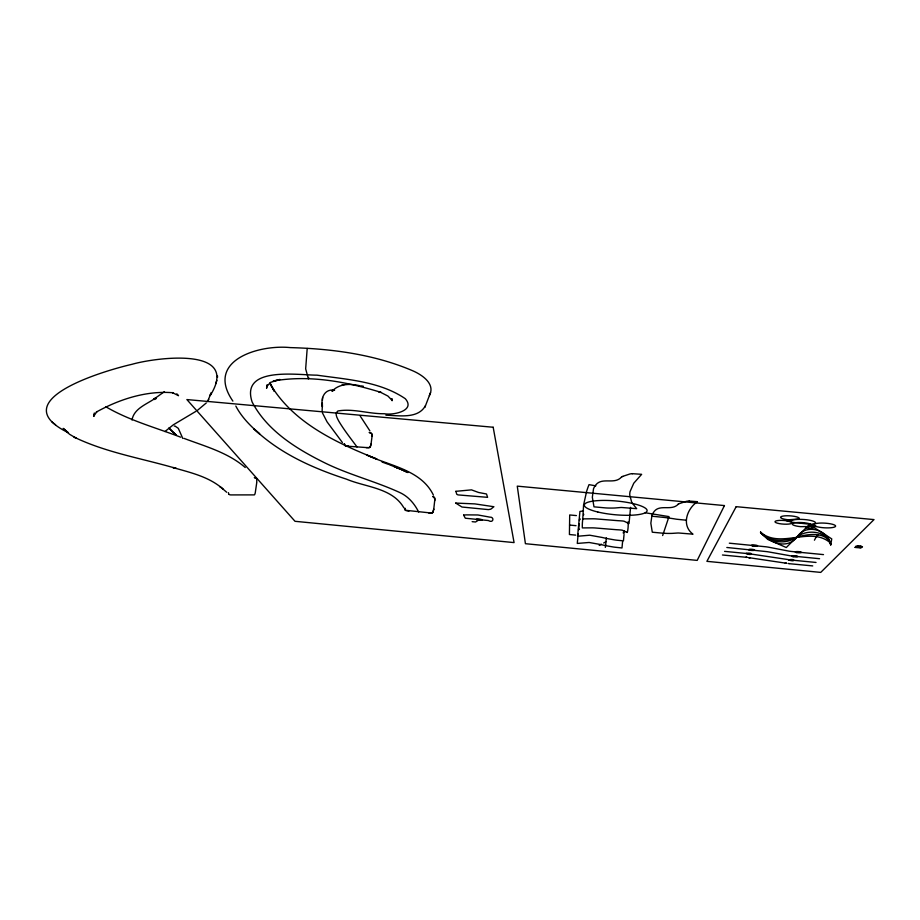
<?xml version="1.0" encoding="UTF-8"?>
<svg xmlns="http://www.w3.org/2000/svg" width="920" height="920" viewBox="0 0 920 920"><rect width="100%" height="100%" fill="white"/><g stroke="black" fill="none" stroke-linecap="round" stroke-linejoin="round"><path stroke-width="1.38" d="M404.995 508.426L405.593 510.45L408.974 511.14M830.748 544.801C827.827 531.219 807.967 528.896 797.801 536.348C786.37 545.18 769.879 543.018 760.529 532.22C780.47 549.366 810.474 525.757 830.208 542.754L830.748 544.801L831.737 538.89L809.347 524.561L786.278 547.526L767.694 539.373L760.529 532.22C770.097 543.145 785.818 541.27 798.1 536.9C808.427 533.761 827.275 531.507 830.748 544.801C828.92 530.368 806.759 523.066 797.697 536.153C787.531 550.356 769.821 542.961 760.529 532.22M344.367 443.773L345.172 445.786M405.007 508.277L405.237 510.094M333.741 390.322L331.579 390.793L334.615 390.126C324.277 388.666 320.631 398.153 322.425 406.651L322.334 402.891L322.126 411.343M344.379 443.635L344.574 445.315M678.167 504.286C671.106 511.658 658.95 503.091 653.246 512.808A9.373 6.268 -78 0 0 651.981 515.269L650.842 523.227L652.292 532.208L663.297 533.243A18.48 3.818 4.9 0 0 665.712 533.358L666.908 533.404A24.173 5.014 4.9 0 0 672.394 533.37L677.672 533.014A6.842 1.391 4.7 0 1 678.822 533.014L692.99 534.163C681.133 525.423 686.849 508.783 697.418 501.687L689.16 501.055M322.621 397.428L322.425 400.361M623.288 533.128L623.369 532.093M624.404 530.644L624.174 533.14M605.59 545.606L606.292 537.82M578.208 533.634L577.288 543.433L589.11 542.478L601.139 544.628A58.523 11.672 5.2 0 0 606.844 545.859L613.203 546.974A19.136 3.726 5.3 0 0 615.422 547.273L621.989 547.963L622.587 541.684M578.542 530.139L579.14 523.687M579.439 520.513L579.566 519.225L580.462 519.087M132.02 420.037C133.871 408.181 147.476 404.041 156.032 397.716L153.605 399.234L154.422 398.716M605.337 547.423L605.601 544.686M624.047 534.439L623.438 540.879L616.699 540.178A19.63 3.921 5.3 0 1 614.422 539.867L607.913 538.717A60.087 12.293 5.1 0 1 602.059 537.441L589.731 535.21L577.599 536.256L579.922 511.462L583.487 510.922M371.047 444.084L372.209 435.079L371.369 433.285A3.162 2.978 -33.5 0 0 371.024 433.101L369.138 432.48M433.757 509.128L434.918 498.732L433.021 496.593M372.117 436.183L371.818 433.676L369.725 432.664M434.792 500.606L434.596 497.513M308.683 377.43L308.395 378.89L305.659 368.839L307.199 348.473M433.768 508.978L433.055 512.256L431.365 513.038L405.375 510.266M433.711 509.461L432.572 512.739M371.07 443.946L370.334 447.028L368.782 447.729L348.369 446.269M256.749 482.563L256.749 478.883M73.784 436.919L76.268 438.23L69.552 434.274L63.181 428.375L68.425 432.756C1.357 400.188 106.375 370.15 131.997 364.308C155.434 357.57 241.431 345.966 210.174 395.6L210.979 392.943L208.161 400.327M256.668 483.115L255.334 492.303A24.127 22.517 -40.6 0 1 255.231 493.028L254.702 494.546A1.219 1.138 -40.1 0 1 254.276 494.891L231.161 494.914A16.525 15.41 -39.7 0 1 230.345 494.879L229.114 494.511M266.984 385.089L266.593 388.251L267.202 385.077L266.811 386.503L270.503 382.386L280.002 379.477L273.194 381.053C309.028 374.67 346.403 381.662 380.799 392.322L379.672 391.839L387.929 396.06L392 400.28L391.529 398.613L392.104 400.729L391.885 398.9M370.967 444.659L369.909 447.43M176.824 393.806L178.514 395.703L172.373 392.575L173.293 392.782C146.751 390.39 119.301 399.234 96.312 412.079L96.922 411.573L93.633 416.369L94.311 412.999M93.874 415.276L94.058 414.437L93.633 416.369M627.371 531.852L627.221 532.484L622.449 530.253A3.507 0.713 5.3 0 0 620.793 529.989L618.424 529.816A30.636 6.394 5.3 0 1 616.411 529.702L594.849 527.942A19.676 3.967 5.4 0 0 592.445 527.85L582.348 527.919A70.058 52.946 -23 0 1 582.843 518.788M429.364 395.611C435.827 383.721 421.613 374.509 412.263 370.576C373.934 354.257 331.648 348.76 290.283 347.599C258.784 344.391 204.711 360.49 232.886 401.108M662.641 535.543L668.99 516.603L645.242 512.773M385.917 415.196C398.728 415.495 418.048 419.209 425.419 405.72M424.844 407.422L430.514 392.622M215.625 383.847L216.855 380.385M814.43 540.201L817.305 534.784M207.322 401.626L208.748 399.406M164.945 431.537L173.351 424.798L195.776 411.435M206.31 402.925L197.547 410.262M856.071 547.365L856.232 547.216M164.473 391.598L155.204 398.233M861.649 547.607L859.544 547.803M855.715 546.261L861.752 546.434M478.446 520.156L475.548 521.996L472.155 521.663M621.391 477.147C614.088 485.3 601.094 476.008 594.895 486.197A9.947 6.934 -78.4 0 0 593.515 488.784L592.331 497.248L593.998 506.839L605.636 507.909A19.538 4.335 5.3 0 0 608.166 508.035L609.419 508.058A25.564 5.692 5.3 0 0 615.112 507.978L620.529 507.518A7.233 1.587 5.1 0 1 621.724 507.495L636.674 508.679L631.741 502.423L629.751 494.96A14.294 11.787 -66.1 0 1 630.039 491.636L633.765 483.218L641.665 474.317L632.327 473.673M154.525 399.51L156.181 398.578M599.219 545.433L601.45 544.214M603.692 542.995L605.935 541.776M622.806 476.353L630.062 473.926A16.974 14.398 -3.9 0 1 632.339 473.742M679.535 503.55L686.469 501.308A16.226 13.639 -6.3 0 1 689.16 501.02M817.937 534.899L816.672 534.669L817.972 534.761M332.465 390.597L334.167 389.965L332.534 390.712C339.767 383.536 350.255 383.548 359.789 385.733M369.69 447.534L366.263 447.66M432.342 512.842L428.651 512.923M746.016 557.221L747.189 557.313M747.155 557.428L746.051 557.347M748.719 557.623L749.904 557.716M749.892 557.83L748.719 557.738M785.323 563.074L786.485 563.155L785.381 563.212M788.014 563.477L789.164 563.558M789.141 563.672L812.728 565.915M344.034 384.755L341.86 385.089M578.622 529.322L579.519 529.195M379.028 392.38L380.868 392.23M860.292 547.791L862.454 546.802L860.694 546.319M857.474 546.054L854.841 547.423M857.612 545.985L860.556 546.238M348.577 446.28L345.586 445.924M348.093 446.246L345.483 445.901M651.659 516.189L662.4 517.247A49.68 10.327 4.9 0 1 672.796 518.615A30.958 6.509 4.9 0 1 674.383 518.868L675.763 519.098A9.487 2.047 4.7 0 0 676.959 519.271L686.101 520.191M576.391 515.591L569.698 514.958L569.422 534.52L575.69 535.129M855.784 547.101L856.405 547.055M855.393 547.481L858.935 547.756M569.549 525.055L576.035 525.676M729.318 543.179L765.819 546.779A20.033 3.921 4.2 0 1 768.188 547.124L789.004 551.149A20.631 4.082 3.9 0 0 791.303 551.459L823.492 554.61M726.834 547.481L767.004 551.655A29.888 5.727 4.3 0 1 770.431 552.23L790.866 555.887L819.582 558.716M724.569 551.367L749.018 553.736L791.568 560.084L816.029 562.453M722.464 554.99L746.591 557.324M360.985 385.882L363.308 386.204M749.306 557.727L785.898 563.178M595.849 485.852L589.03 484.644A19.814 4.761 -73.4 0 0 586.615 491.406L583.579 505.022L582.774 518.891L593.181 518.788A20.263 4.209 5.4 0 1 595.665 518.88L617.883 520.674A31.59 6.796 5.2 0 0 619.965 520.789L622.403 520.962A3.611 0.759 5.2 0 1 624.105 521.237L629.015 523.583L630.591 507.334M184 438.38C205.068 446.338 227.873 452.467 245.249 467.521M180.688 437.195C155.549 427.558 129.053 420.417 105.696 406.697M382.076 462.035L388.459 464.37M255.242 478.02L256.611 478.71M394.013 466.474L397.67 467.889M389.137 464.6L402.258 469.867M399.671 468.728L395.956 467.256L399.464 468.671M432.837 496.524L434.435 497.329M398.671 468.291L401.89 469.694M400.752 469.211L403.995 470.649L403.454 470.396M405.869 471.58L402.96 470.166L406.26 471.764M404.972 471.132L407.905 472.581M74.554 437.334C106.639 452.755 142.278 458.447 176.214 468.429L172.937 467.532C190.302 472.569 209.024 476.652 222.927 488.991L219.903 486.542L220.57 487.071M51.934 421.877L55.591 424.844M222.272 488.451L226.688 492.246M169.245 428.501L175.018 434.022L168.958 427.926M342.401 442.531L327.094 421.912L322.402 412.815M356.994 446.936C350.761 438.506 344.229 430.261 338.847 421.245C337.41 418.381 334.063 413.333 337.904 410.975C353.245 408.273 368.828 414 384.318 413.735C392.851 415.449 416.001 410.872 405.294 398.705C379.695 381.259 346.817 379.477 316.986 375.164C297.792 375.141 240.2 365.953 252.114 401.971C266.972 430.479 295.872 448.477 323.84 462.392C348.22 474.559 374.9 481.102 399.591 492.453C408.227 496.305 414.506 503.7 418.657 512.026M369.932 430.928L360.237 416.093M403.868 507.84C392.311 487.772 365.803 487.312 346.529 479.171C312.892 468.234 279.507 453.399 253.702 428.582L259.727 434.01C250.447 425.96 241.534 417.047 235.819 406.053M433.423 495.144C421.176 469.786 389.781 465.968 366.839 455.032L376.912 459.068C336.697 442.957 293.33 423.027 270.377 384.284L274.263 391.218L270.089 382.881M182.792 438.437L178.284 428.317L174.949 426.017A3.185 2.817 -48.4 0 0 174.294 426.132M228.39 492.625L228.758 494.051A1.771 1.656 -40.8 0 0 228.965 494.373M217.499 375.877L217.511 377.384M254.943 477.905A24.196 22.643 -36.7 0 1 254.322 477.652M583.567 514.993A70.058 52.946 -23 0 1 583.74 514.245M628.038 521.87A18.871 10.545 -81.9 0 1 627.463 531.886M678.005 504.263A10.959 3.622 -16.1 0 1 679.397 503.516M621.552 477.169A11.592 3.979 -16.3 0 1 622.943 476.399M455.86 491.326L456.791 494.304L458.034 494.902L487.6 497.341L486.507 493.994L478.538 492.464L471.488 489.865L455.86 491.326M788.624 559.854C795.306 562.66 796.019 558.187 788.624 559.854M463.645 515.073L465.301 518.213L488.347 520.536C493.511 523.767 494.753 516.718 489.67 517.109A16.997 3.53 6.3 0 1 487.381 516.672L477.894 514.97L468.786 514.889A16.353 3.381 6.6 0 1 466.474 514.878L463.645 515.073M455.722 503.079L461.966 507.023L488.405 509.611L490.774 509.185A29.014 6.095 6.1 0 1 491.372 508.725L493.89 506.724L474.858 503.895L455.722 503.079M746.097 553.46C752.445 556.358 753.813 552 746.12 553.426M724.442 505.574L697.188 560.395L525.412 543.697L517.27 486.139L724.442 505.574M736.184 506.667L706.894 561.338L820.732 572.401L874 519.593L736.184 506.667M788.405 519.8L786.899 520.812A8.544 1.829 3.8 0 0 775.088 521.456A8.544 1.829 3.8 0 0 784.127 524.159A8.544 1.829 3.8 0 0 791.602 522.215A12.282 2.633 3.6 0 1 797.559 519.42A12.282 2.633 3.6 0 1 813.004 521.077A12.282 2.633 3.6 0 1 812.233 524.434L813.636 524.699A10.994 2.334 3.4 0 1 828.345 523.48A10.994 2.334 3.4 0 1 833.646 527.321A10.994 2.334 3.4 0 1 816.258 526.516A2.909 0.621 3.5 0 0 812.038 526.217A2.909 0.621 3.5 0 0 812.061 527.114A3.829 0.805 3.6 0 1 812.038 528.31A3.829 0.805 3.6 0 1 806.426 527.873A3.829 0.805 3.6 0 1 807.38 526.746A9.821 2.093 3.6 0 0 808.542 523.48A9.821 2.093 3.6 0 0 793.212 523.25A9.821 2.093 3.6 0 0 800.526 526.642L816.258 526.516L813.694 524.653L791.602 522.215L786.899 520.812A2.679 0.575 3.7 0 0 790.544 520.674A2.679 0.575 3.7 0 0 788.405 519.8A9.395 2.035 3.7 0 1 780.735 516.925A9.395 2.035 3.7 0 1 791.97 516.005A9.395 2.035 3.7 0 1 799.043 518.926L788.405 519.8M493.178 427.248L186.886 399.567L295.021 521.306L514.073 542.593L493.178 427.248M175.685 434.573L174.271 433.377L176.433 435.206L175.685 434.573M477.606 519.984A2.921 0.598 6.4 0 0 482.114 520.007A2.921 0.598 6.4 0 0 477.917 518.983A2.921 0.598 6.4 0 0 477.606 519.984M597.77 511.991A31.498 6.9 5.2 0 0 646.978 511.175A31.498 6.9 5.2 0 0 602.381 500.434A31.498 6.9 5.2 0 0 597.77 511.991M793.12 556.692A2.99 0.575 3.9 0 0 797.744 556.554A2.99 0.575 3.9 0 0 793.431 555.726A2.99 0.575 3.9 0 0 793.12 556.692M750.064 550.252A2.99 0.586 4.2 0 0 754.619 550.091A2.99 0.586 4.2 0 0 750.225 549.24A2.99 0.586 4.2 0 0 750.064 550.252M752.916 545.997A3.036 0.598 4.2 0 0 757.539 545.836A3.036 0.598 4.2 0 0 753.089 544.973A3.036 0.598 4.2 0 0 752.916 545.997M796.616 552.575A3.036 0.598 3.9 0 0 801.32 552.425A3.036 0.598 3.9 0 0 796.95 551.563A3.036 0.598 3.9 0 0 796.616 552.575"/></g></svg>
